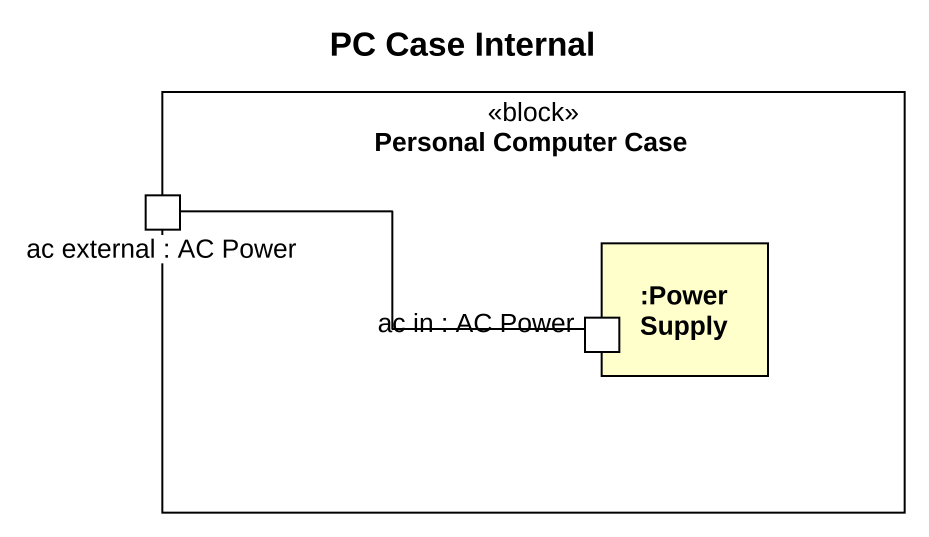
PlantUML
@startuml
title PC Case Internal
rectangle "Personal Computer Case" as Personal_Computer_Case <<block>> {
  port "ac external : AC Power" as ac_external <<FullPort>>
  rectangle ":Power Supply" as Power_Supply {
    port "ac in : AC Power" as ac_in <<FullPort>>
  }
}
ac_external -right- ac_in
@enduml
